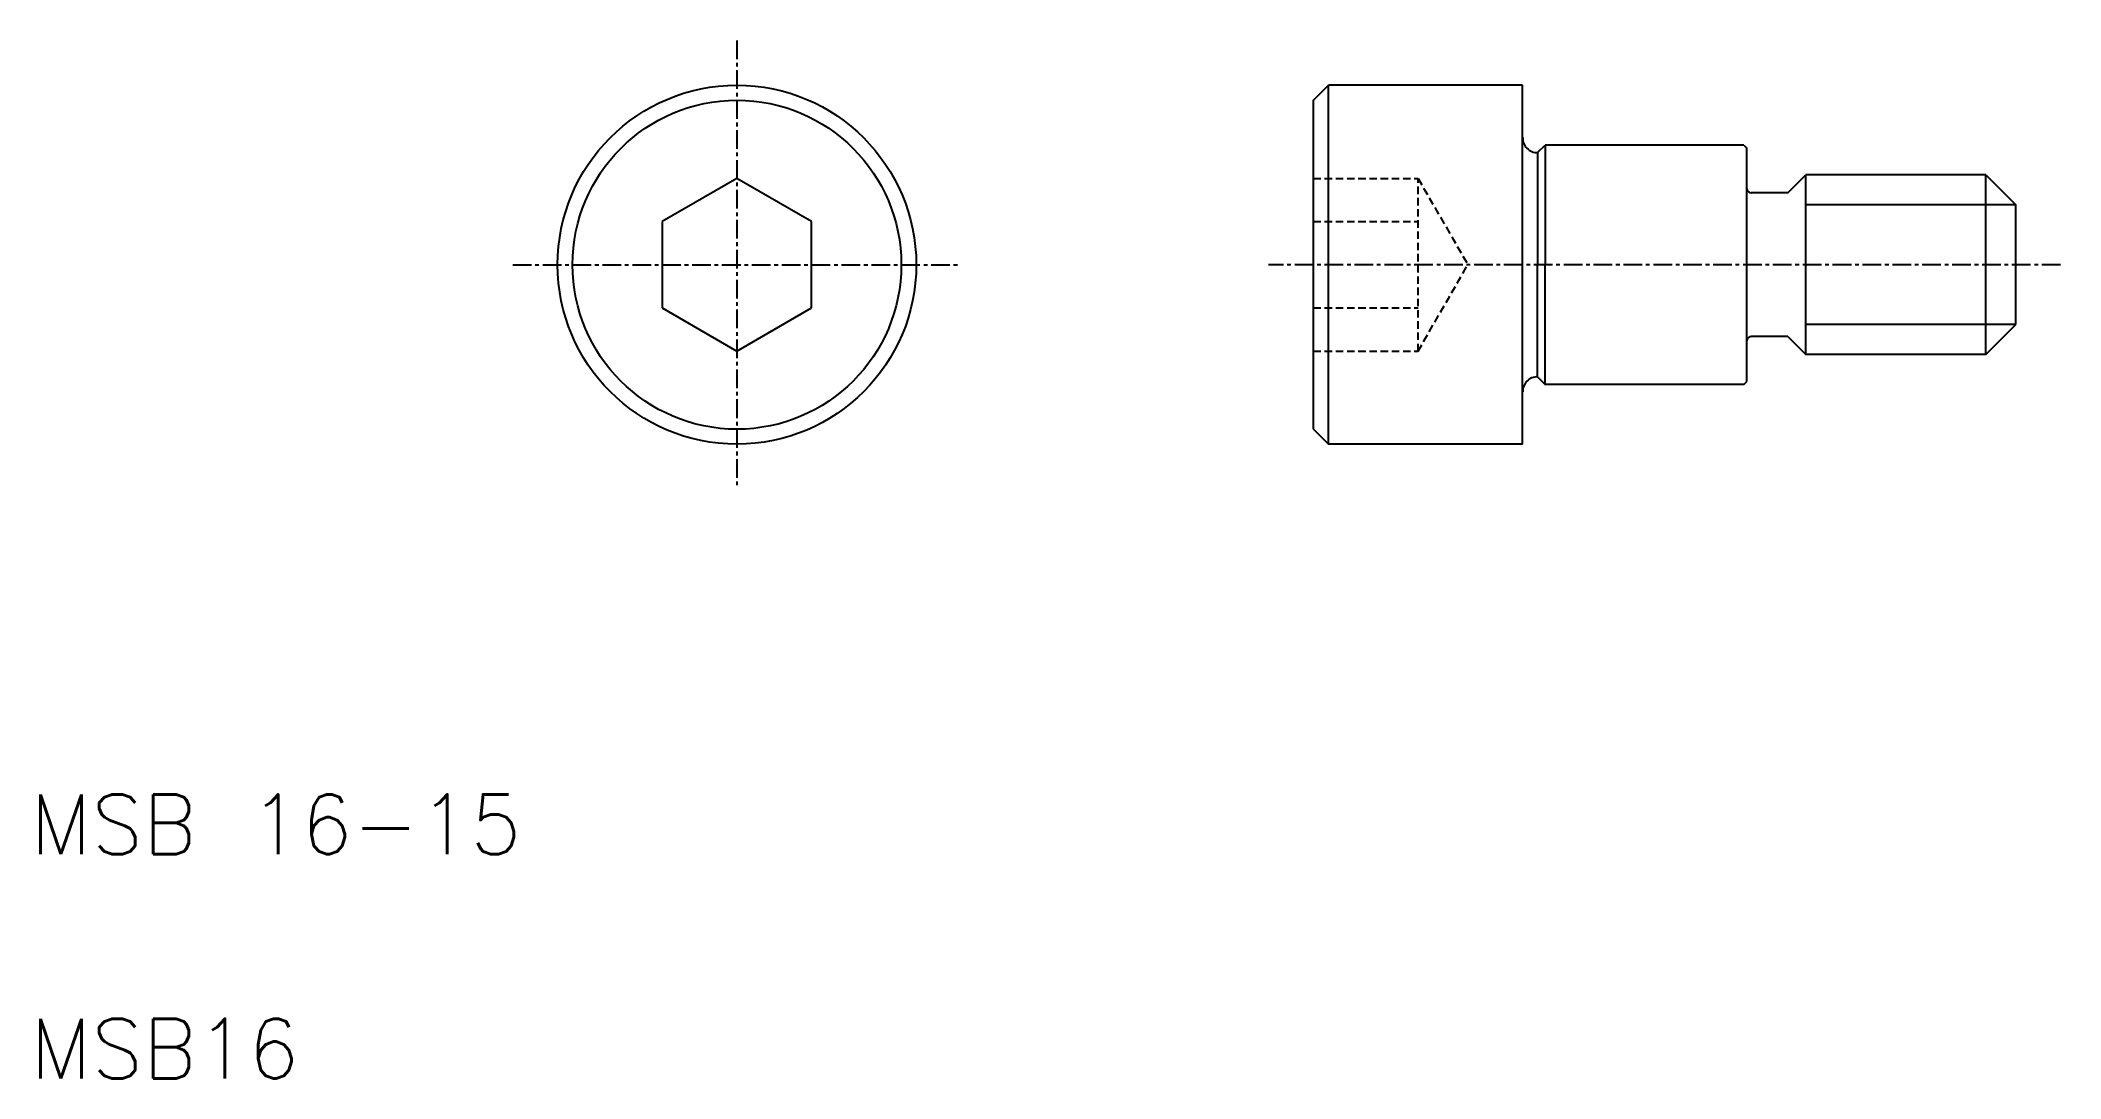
# Model space of a CAD drawing. Extents: x 11 to 146, y 10 to 79.
import ezdxf

# ---------------------------------------------------------------- set-up
doc = ezdxf.new("R2010")
doc.units = 0
doc.linetypes.add('CENTER', pattern=[2, 1.25, -0.25, 0.25, -0.25])
doc.linetypes.add('DASHED', pattern=[0.75, 0.5, -0.25])
doc.layers.get('0').update_dxf_attribs({"linetype": 'CONTINUOUS'})
doc.layers.add('CENTER', color=1, linetype='CENTER')
doc.styles.get("Standard").update_dxf_attribs({"font": 'txt.shx', "bigfont": '@extfont2.shx'})

msp = doc.modelspace()

# ---------------------------------------------------------------- linework, layer by layer
at = {"color": 7, "linetype": 'CONTINUOUS'}
for p, q in [((95.88, 75.42), (96.88, 76.42)), ((96.88, 52.42), (96.88, 76.42)), ((109.88, 76.42), (96.88, 76.42)), ((109.88, 52.42), (109.88, 76.42)), ((95.88, 53.42), (95.88, 75.42)), ((110.88, 71.92), (111.38, 72.42)), ((110.88, 71.92), (110.88, 64.42)), ((124.68, 72.42), (111.38, 72.42)), ((111.38, 72.42), (111.38, 64.42)), ((124.68, 72.42), (124.88, 72.22)), ((124.88, 56.62), (124.88, 72.22)), ((127.63, 69.22), (128.83, 70.42)), ((140.88, 70.42), (128.83, 70.42)), ((128.83, 58.42), (128.83, 70.42)), ((140.88, 70.42), (142.88, 68.42)), ((140.88, 58.42), (140.88, 70.42)), ((57.3, 70.19), (52.3, 67.3)), ((62.3, 67.3), (57.3, 70.19)), ((127.63, 69.22), (125.18, 69.22)), ((142.88, 60.42), (142.88, 68.42)), ((52.3, 67.3), (52.3, 61.53)), ((62.3, 61.53), (62.3, 67.3)), ((110.88, 56.92), (110.88, 64.42)), ((111.38, 56.42), (111.38, 64.42)), ((52.3, 61.53), (57.3, 58.64)), ((57.3, 58.64), (62.3, 61.53)), ((127.63, 59.62), (125.18, 59.62)), ((127.63, 59.62), (128.83, 58.42)), ((140.88, 58.42), (142.88, 60.42)), ((140.88, 58.42), (128.83, 58.42)), ((110.88, 56.92), (111.38, 56.42)), ((124.68, 56.42), (111.38, 56.42)), ((124.68, 56.42), (124.88, 56.62)), ((95.88, 53.42), (96.88, 52.42)), ((109.88, 52.42), (96.88, 52.42))]:
    msp.add_line(p, q, dxfattribs=at)
at = {"color": 3, "linetype": 'DASHED'}
for p, q in [((95.88, 70.19), (102.88, 70.19)), ((102.88, 58.64), (102.88, 70.19)), ((102.88, 70.19), (106.22, 64.42)), ((95.88, 67.3), (102.88, 67.3)), ((95.88, 64.42), (95.88, 64.42)), ((102.88, 58.64), (106.22, 64.42)), ((95.88, 61.53), (102.88, 61.53)), ((95.88, 58.92), (95.88, 58.92)), ((95.88, 58.64), (102.88, 58.64))]:
    msp.add_line(p, q, dxfattribs=at)
at = {"color": 3, "linetype": 'CONTINUOUS'}
for p, q in [((142.88, 68.42), (128.83, 68.42)), ((142.88, 60.42), (128.83, 60.42))]:
    msp.add_line(p, q, dxfattribs=at)
at = {"color": 7, "linetype": 'CONTINUOUS'}
for radius in [12, 11]:
    msp.add_circle((57.3, 64.42), radius, dxfattribs=at)
for centre, radius, start, end in [((110.86, 72.89), 0.972, 178.3241, 271.6206), ((125.18, 69.52), 0.3, 180, 270), ((125.18, 59.32), 0.3, 90, 180), ((110.86, 55.95), 0.972, 88.3794, 181.6759)]:
    msp.add_arc(centre, radius, start, end, dxfattribs=at)
at = {"layer": 'CENTER', "color": 1, "linetype": 'CENTER'}
for p, q in [((57.3, 79.42), (57.3, 49.42)), ((42.3, 64.42), (72.3, 64.42)), ((145.88, 64.42), (92.88, 64.42))]:
    msp.add_line(p, q, dxfattribs=at)

# ---------------------------------------------------------------- texts
at = {"color": 7, "linetype": 'CONTINUOUS'}
for s, p in [('MSB 16-15', (10, 25)), ('MSB16', (10, 10))]:
    msp.add_text(s, height=4, dxfattribs=at).set_placement(p)

doc.saveas('drawing.dxf')
